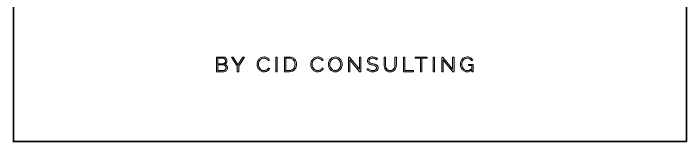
# Model space of a CAD drawing. Header units: centimetres. Extents: x -8 to 123, y -18 to 6.
# Drawn here: x 42.53 to 55.5, y -10.38 to -7.92 of the extents above; entities that cross this region are included whole.
import ezdxf

# ---------------------------------------------------------------- set-up
doc = ezdxf.new("R2010")
doc.units = ezdxf.units.CM
doc.header["$MEASUREMENT"] = 0
doc.layers.add('Layer 1', color=7, linetype='Continuous', lineweight=0)

# ---------------------------------------------------------------- blocks, each defined once
blk = doc.blocks.new('Block_16')
at = {"layer": 'Layer 1', "true_color": 0x000000, "transparency": 33554687}
h = blk.add_hatch(color=18, dxfattribs=at)
h.dxf.hatch_style = 2
edge = h.paths.add_edge_path()
edge.add_spline(control_points=[(46.628, -8.962), (46.628, -8.955), (46.627, -8.948), (46.625, -8.942), (46.622, -8.935), (46.619, -8.929), (46.614, -8.924), (46.61, -8.919), (46.605, -8.915), (46.599, -8.912), (46.593, -8.909), (46.586, -8.908), (46.579, -8.908), (46.579, -8.908), (46.471, -8.908), (46.471, -8.908), (46.471, -8.908), (46.471, -9.015), (46.471, -9.015), (46.471, -9.015), (46.577, -9.015), (46.577, -9.015), (46.584, -9.015), (46.591, -9.014), (46.597, -9.011), (46.603, -9.008), (46.609, -9.004), (46.613, -8.999), (46.618, -8.994), (46.621, -8.988), (46.624, -8.982), (46.627, -8.975), (46.628, -8.969), (46.628, -8.962)], knot_values=[0, 0, 0, 0, 1, 1, 1, 2, 2, 2, 3, 3, 3, 4, 4, 4, 5, 5, 5, 6, 6, 6, 7, 7, 7, 8, 8, 8, 9, 9, 9, 10, 10, 10, 11, 11, 11, 11], degree=3, periodic=0)
edge = h.paths.add_edge_path()
edge.add_spline(control_points=[(46.471, -8.78), (46.471, -8.78), (46.471, -8.885), (46.471, -8.885), (46.471, -8.885), (46.568, -8.885), (46.568, -8.885), (46.575, -8.885), (46.582, -8.884), (46.588, -8.881), (46.594, -8.878), (46.599, -8.874), (46.603, -8.869), (46.608, -8.864), (46.611, -8.859), (46.613, -8.852), (46.616, -8.846), (46.617, -8.84), (46.617, -8.833), (46.617, -8.826), (46.616, -8.819), (46.614, -8.812), (46.611, -8.806), (46.608, -8.8), (46.604, -8.796), (46.6, -8.791), (46.595, -8.787), (46.589, -8.785), (46.583, -8.782), (46.577, -8.78), (46.571, -8.78), (46.571, -8.78), (46.471, -8.78), (46.471, -8.78)], knot_values=[0, 0, 0, 0, 1, 1, 1, 2, 2, 2, 3, 3, 3, 4, 4, 4, 5, 5, 5, 6, 6, 6, 7, 7, 7, 8, 8, 8, 9, 9, 9, 10, 10, 10, 11, 11, 11, 11], degree=3, periodic=0)
edge = h.paths.add_edge_path()
edge.add_spline(control_points=[(46.656, -8.966), (46.656, -8.977), (46.654, -8.987), (46.65, -8.996), (46.645, -9.005), (46.64, -9.012), (46.633, -9.019), (46.625, -9.026), (46.617, -9.031), (46.607, -9.034), (46.598, -9.038), (46.588, -9.04), (46.577, -9.04), (46.577, -9.04), (46.443, -9.04), (46.443, -9.04), (46.443, -9.04), (46.443, -8.756), (46.443, -8.756), (46.443, -8.756), (46.579, -8.756), (46.579, -8.756), (46.589, -8.756), (46.598, -8.758), (46.606, -8.762), (46.614, -8.767), (46.621, -8.772), (46.627, -8.779), (46.632, -8.786), (46.636, -8.794), (46.64, -8.802), (46.643, -8.811), (46.644, -8.82), (46.644, -8.828), (46.644, -8.843), (46.641, -8.856), (46.633, -8.868), (46.626, -8.88), (46.616, -8.888), (46.603, -8.894), (46.62, -8.899), (46.632, -8.908), (46.642, -8.921), (46.651, -8.934), (46.656, -8.949), (46.656, -8.966)], knot_values=[0, 0, 0, 0, 1, 1, 1, 2, 2, 2, 3, 3, 3, 4, 4, 4, 5, 5, 5, 6, 6, 6, 7, 7, 7, 8, 8, 8, 9, 9, 9, 10, 10, 10, 11, 11, 11, 12, 12, 12, 13, 13, 13, 14, 14, 14, 15, 15, 15, 15], degree=3, periodic=0)
h = blk.add_hatch(color=18, dxfattribs=at)
h.dxf.hatch_style = 2
edge = h.paths.add_edge_path()
edge.add_spline(control_points=[(46.764, -8.756), (46.764, -8.756), (46.857, -8.909), (46.857, -8.909), (46.857, -8.909), (46.95, -8.756), (46.95, -8.756), (46.95, -8.756), (46.981, -8.756), (46.981, -8.756), (46.981, -8.756), (46.871, -8.934), (46.871, -8.934), (46.871, -8.934), (46.871, -9.04), (46.871, -9.04), (46.871, -9.04), (46.843, -9.04), (46.843, -9.04), (46.843, -9.04), (46.843, -8.933), (46.843, -8.933), (46.843, -8.933), (46.734, -8.756), (46.734, -8.756), (46.734, -8.756), (46.764, -8.756), (46.764, -8.756)], knot_values=[0, 0, 0, 0, 1, 1, 1, 2, 2, 2, 3, 3, 3, 4, 4, 4, 5, 5, 5, 6, 6, 6, 7, 7, 7, 8, 8, 8, 9, 9, 9, 9], degree=3, periodic=0)
h = blk.add_hatch(color=18, dxfattribs=at)
h.dxf.hatch_style = 2
edge = h.paths.add_edge_path()
edge.add_spline(control_points=[(47.224, -8.896), (47.224, -8.879), (47.227, -8.862), (47.233, -8.845), (47.239, -8.828), (47.248, -8.813), (47.259, -8.8), (47.271, -8.786), (47.285, -8.775), (47.301, -8.767), (47.318, -8.759), (47.337, -8.754), (47.359, -8.754), (47.384, -8.754), (47.405, -8.76), (47.423, -8.772), (47.441, -8.783), (47.454, -8.798), (47.463, -8.816), (47.463, -8.816), (47.441, -8.83), (47.441, -8.83), (47.436, -8.821), (47.431, -8.813), (47.424, -8.806), (47.418, -8.8), (47.411, -8.795), (47.404, -8.791), (47.396, -8.787), (47.389, -8.784), (47.381, -8.782), (47.373, -8.78), (47.365, -8.78), (47.357, -8.78), (47.34, -8.78), (47.325, -8.783), (47.312, -8.79), (47.299, -8.797), (47.288, -8.806), (47.279, -8.817), (47.27, -8.828), (47.263, -8.841), (47.259, -8.855), (47.254, -8.869), (47.252, -8.883), (47.252, -8.897), (47.252, -8.913), (47.255, -8.928), (47.26, -8.943), (47.266, -8.957), (47.273, -8.97), (47.283, -8.981), (47.292, -8.992), (47.303, -9.001), (47.316, -9.007), (47.329, -9.014), (47.343, -9.017), (47.358, -9.017), (47.366, -9.017), (47.374, -9.016), (47.383, -9.014), (47.391, -9.012), (47.399, -9.009), (47.407, -9.004), (47.415, -9), (47.422, -8.994), (47.429, -8.988), (47.436, -8.981), (47.441, -8.973), (47.446, -8.964), (47.446, -8.964), (47.469, -8.976), (47.469, -8.976), (47.464, -8.987), (47.458, -8.996), (47.45, -9.004), (47.441, -9.012), (47.432, -9.019), (47.422, -9.025), (47.412, -9.03), (47.401, -9.035), (47.39, -9.038), (47.379, -9.041), (47.367, -9.042), (47.357, -9.042), (47.337, -9.042), (47.319, -9.038), (47.303, -9.029), (47.287, -9.021), (47.273, -9.01), (47.261, -8.996), (47.249, -8.982), (47.24, -8.967), (47.234, -8.949), (47.227, -8.932), (47.224, -8.914), (47.224, -8.896)], knot_values=[0, 0, 0, 0, 1, 1, 1, 2, 2, 2, 3, 3, 3, 4, 4, 4, 5, 5, 5, 6, 6, 6, 7, 7, 7, 8, 8, 8, 9, 9, 9, 10, 10, 10, 11, 11, 11, 12, 12, 12, 13, 13, 13, 14, 14, 14, 15, 15, 15, 16, 16, 16, 17, 17, 17, 18, 18, 18, 19, 19, 19, 20, 20, 20, 21, 21, 21, 22, 22, 22, 23, 23, 23, 24, 24, 24, 25, 25, 25, 26, 26, 26, 27, 27, 27, 28, 28, 28, 29, 29, 29, 30, 30, 30, 31, 31, 31, 32, 32, 32, 32], degree=3, periodic=0)
h = blk.add_hatch(color=18, dxfattribs=at)
h.dxf.hatch_style = 2
edge = h.paths.add_edge_path()
edge.add_spline(control_points=[(47.585, -9.04), (47.585, -9.04), (47.585, -8.756), (47.585, -8.756), (47.585, -8.756), (47.613, -8.756), (47.613, -8.756), (47.613, -8.756), (47.613, -9.04), (47.613, -9.04), (47.613, -9.04), (47.585, -9.04), (47.585, -9.04)], knot_values=[0, 0, 0, 0, 1, 1, 1, 2, 2, 2, 3, 3, 3, 4, 4, 4, 4], degree=3, periodic=0)
h = blk.add_hatch(color=18, dxfattribs=at)
h.dxf.hatch_style = 2
edge = h.paths.add_edge_path()
edge.add_spline(control_points=[(47.956, -8.897), (47.956, -8.88), (47.954, -8.865), (47.949, -8.85), (47.944, -8.836), (47.937, -8.824), (47.928, -8.814), (47.919, -8.803), (47.908, -8.795), (47.895, -8.789), (47.881, -8.784), (47.866, -8.781), (47.849, -8.781), (47.849, -8.781), (47.78, -8.781), (47.78, -8.781), (47.78, -8.781), (47.78, -9.015), (47.78, -9.015), (47.78, -9.015), (47.849, -9.015), (47.849, -9.015), (47.866, -9.015), (47.882, -9.012), (47.895, -9.006), (47.909, -9), (47.92, -8.992), (47.929, -8.981), (47.938, -8.971), (47.945, -8.958), (47.949, -8.944), (47.954, -8.93), (47.956, -8.914), (47.956, -8.897)], knot_values=[0, 0, 0, 0, 1, 1, 1, 2, 2, 2, 3, 3, 3, 4, 4, 4, 5, 5, 5, 6, 6, 6, 7, 7, 7, 8, 8, 8, 9, 9, 9, 10, 10, 10, 11, 11, 11, 11], degree=3, periodic=0)
edge = h.paths.add_edge_path()
edge.add_spline(control_points=[(47.753, -9.04), (47.753, -9.04), (47.753, -8.756), (47.753, -8.756), (47.753, -8.756), (47.849, -8.756), (47.849, -8.756), (47.871, -8.756), (47.891, -8.76), (47.908, -8.767), (47.925, -8.775), (47.939, -8.785), (47.951, -8.798), (47.962, -8.81), (47.97, -8.825), (47.976, -8.842), (47.982, -8.86), (47.984, -8.878), (47.984, -8.897), (47.984, -8.919), (47.981, -8.938), (47.975, -8.956), (47.968, -8.973), (47.959, -8.988), (47.948, -9.001), (47.936, -9.013), (47.922, -9.023), (47.905, -9.029), (47.888, -9.036), (47.869, -9.04), (47.849, -9.04), (47.849, -9.04), (47.753, -9.04), (47.753, -9.04)], knot_values=[0, 0, 0, 0, 1, 1, 1, 2, 2, 2, 3, 3, 3, 4, 4, 4, 5, 5, 5, 6, 6, 6, 7, 7, 7, 8, 8, 8, 9, 9, 9, 10, 10, 10, 11, 11, 11, 11], degree=3, periodic=0)
h = blk.add_hatch(color=18, dxfattribs=at)
h.dxf.hatch_style = 2
edge = h.paths.add_edge_path()
edge.add_spline(control_points=[(48.259, -8.896), (48.259, -8.879), (48.262, -8.862), (48.268, -8.845), (48.274, -8.828), (48.283, -8.813), (48.294, -8.8), (48.306, -8.786), (48.32, -8.775), (48.337, -8.767), (48.353, -8.759), (48.372, -8.754), (48.394, -8.754), (48.419, -8.754), (48.441, -8.76), (48.458, -8.772), (48.476, -8.783), (48.49, -8.798), (48.498, -8.816), (48.498, -8.816), (48.476, -8.83), (48.476, -8.83), (48.472, -8.821), (48.466, -8.813), (48.46, -8.806), (48.453, -8.8), (48.446, -8.795), (48.439, -8.791), (48.431, -8.787), (48.424, -8.784), (48.416, -8.782), (48.408, -8.78), (48.4, -8.78), (48.392, -8.78), (48.375, -8.78), (48.36, -8.783), (48.347, -8.79), (48.334, -8.797), (48.323, -8.806), (48.314, -8.817), (48.305, -8.828), (48.298, -8.841), (48.294, -8.855), (48.289, -8.869), (48.287, -8.883), (48.287, -8.897), (48.287, -8.913), (48.29, -8.928), (48.295, -8.943), (48.301, -8.957), (48.308, -8.97), (48.318, -8.981), (48.327, -8.992), (48.338, -9.001), (48.351, -9.007), (48.364, -9.014), (48.378, -9.017), (48.393, -9.017), (48.401, -9.017), (48.41, -9.016), (48.418, -9.014), (48.426, -9.012), (48.434, -9.009), (48.442, -9.004), (48.45, -9), (48.457, -8.994), (48.464, -8.988), (48.471, -8.981), (48.476, -8.973), (48.481, -8.964), (48.481, -8.964), (48.504, -8.976), (48.504, -8.976), (48.499, -8.987), (48.493, -8.996), (48.485, -9.004), (48.477, -9.012), (48.467, -9.019), (48.457, -9.025), (48.447, -9.03), (48.436, -9.035), (48.425, -9.038), (48.414, -9.041), (48.403, -9.042), (48.392, -9.042), (48.372, -9.042), (48.354, -9.038), (48.338, -9.029), (48.322, -9.021), (48.308, -9.01), (48.296, -8.996), (48.285, -8.982), (48.275, -8.967), (48.269, -8.949), (48.262, -8.932), (48.259, -8.914), (48.259, -8.896)], knot_values=[0, 0, 0, 0, 1, 1, 1, 2, 2, 2, 3, 3, 3, 4, 4, 4, 5, 5, 5, 6, 6, 6, 7, 7, 7, 8, 8, 8, 9, 9, 9, 10, 10, 10, 11, 11, 11, 12, 12, 12, 13, 13, 13, 14, 14, 14, 15, 15, 15, 16, 16, 16, 17, 17, 17, 18, 18, 18, 19, 19, 19, 20, 20, 20, 21, 21, 21, 22, 22, 22, 23, 23, 23, 24, 24, 24, 25, 25, 25, 26, 26, 26, 27, 27, 27, 28, 28, 28, 29, 29, 29, 30, 30, 30, 31, 31, 31, 32, 32, 32, 32], degree=3, periodic=0)
h = blk.add_hatch(color=18, dxfattribs=at)
h.dxf.hatch_style = 2
edge = h.paths.add_edge_path()
edge.add_spline(control_points=[(48.627, -8.898), (48.627, -8.913), (48.63, -8.928), (48.635, -8.942), (48.64, -8.957), (48.647, -8.969), (48.657, -8.98), (48.666, -8.991), (48.677, -9), (48.69, -9.007), (48.702, -9.013), (48.717, -9.016), (48.732, -9.016), (48.748, -9.016), (48.763, -9.013), (48.776, -9.006), (48.789, -8.999), (48.8, -8.99), (48.809, -8.979), (48.818, -8.968), (48.825, -8.955), (48.83, -8.941), (48.835, -8.927), (48.837, -8.912), (48.837, -8.898), (48.837, -8.882), (48.835, -8.868), (48.83, -8.853), (48.825, -8.839), (48.817, -8.826), (48.808, -8.816), (48.799, -8.805), (48.788, -8.796), (48.775, -8.789), (48.762, -8.783), (48.748, -8.78), (48.732, -8.78), (48.716, -8.78), (48.702, -8.783), (48.689, -8.79), (48.676, -8.797), (48.665, -8.806), (48.656, -8.817), (48.647, -8.828), (48.64, -8.841), (48.635, -8.855), (48.63, -8.869), (48.627, -8.883), (48.627, -8.898)], knot_values=[0, 0, 0, 0, 1, 1, 1, 2, 2, 2, 3, 3, 3, 4, 4, 4, 5, 5, 5, 6, 6, 6, 7, 7, 7, 8, 8, 8, 9, 9, 9, 10, 10, 10, 11, 11, 11, 12, 12, 12, 13, 13, 13, 14, 14, 14, 15, 15, 15, 16, 16, 16, 16], degree=3, periodic=0)
edge = h.paths.add_edge_path()
edge.add_spline(control_points=[(48.732, -9.042), (48.713, -9.042), (48.695, -9.038), (48.678, -9.029), (48.662, -9.021), (48.648, -9.01), (48.636, -8.997), (48.624, -8.984), (48.615, -8.968), (48.609, -8.951), (48.603, -8.934), (48.599, -8.916), (48.599, -8.898), (48.599, -8.879), (48.603, -8.861), (48.61, -8.843), (48.616, -8.826), (48.626, -8.811), (48.638, -8.798), (48.65, -8.784), (48.664, -8.774), (48.68, -8.766), (48.696, -8.758), (48.714, -8.754), (48.733, -8.754), (48.753, -8.754), (48.771, -8.758), (48.787, -8.767), (48.803, -8.775), (48.817, -8.786), (48.829, -8.8), (48.84, -8.813), (48.849, -8.829), (48.856, -8.846), (48.862, -8.863), (48.865, -8.88), (48.865, -8.898), (48.865, -8.917), (48.862, -8.935), (48.855, -8.953), (48.848, -8.97), (48.839, -8.985), (48.827, -8.998), (48.815, -9.011), (48.801, -9.022), (48.785, -9.03), (48.769, -9.038), (48.751, -9.042), (48.732, -9.042)], knot_values=[0, 0, 0, 0, 1, 1, 1, 2, 2, 2, 3, 3, 3, 4, 4, 4, 5, 5, 5, 6, 6, 6, 7, 7, 7, 8, 8, 8, 9, 9, 9, 10, 10, 10, 11, 11, 11, 12, 12, 12, 13, 13, 13, 14, 14, 14, 15, 15, 15, 16, 16, 16, 16], degree=3, periodic=0)
h = blk.add_hatch(color=18, dxfattribs=at)
h.dxf.hatch_style = 2
edge = h.paths.add_edge_path()
edge.add_spline(control_points=[(49.015, -8.808), (49.015, -8.808), (49.015, -9.04), (49.015, -9.04), (49.015, -9.04), (48.987, -9.04), (48.987, -9.04), (48.987, -9.04), (48.987, -8.756), (48.987, -8.756), (48.987, -8.756), (49.009, -8.756), (49.009, -8.756), (49.009, -8.756), (49.197, -8.992), (49.197, -8.992), (49.197, -8.992), (49.197, -8.756), (49.197, -8.756), (49.197, -8.756), (49.224, -8.756), (49.224, -8.756), (49.224, -8.756), (49.224, -9.04), (49.224, -9.04), (49.224, -9.04), (49.2, -9.04), (49.2, -9.04), (49.2, -9.04), (49.015, -8.808), (49.015, -8.808)], knot_values=[0, 0, 0, 0, 1, 1, 1, 2, 2, 2, 3, 3, 3, 4, 4, 4, 5, 5, 5, 6, 6, 6, 7, 7, 7, 8, 8, 8, 9, 9, 9, 10, 10, 10, 10], degree=3, periodic=0)
h = blk.add_hatch(color=18, dxfattribs=at)
h.dxf.hatch_style = 2
edge = h.paths.add_edge_path()
edge.add_spline(control_points=[(49.53, -8.809), (49.522, -8.8), (49.512, -8.793), (49.498, -8.787), (49.485, -8.782), (49.47, -8.779), (49.453, -8.779), (49.428, -8.779), (49.409, -8.784), (49.398, -8.793), (49.386, -8.802), (49.381, -8.815), (49.381, -8.832), (49.381, -8.84), (49.382, -8.847), (49.385, -8.852), (49.388, -8.858), (49.393, -8.863), (49.4, -8.867), (49.406, -8.871), (49.414, -8.874), (49.424, -8.877), (49.434, -8.88), (49.446, -8.883), (49.46, -8.886), (49.475, -8.889), (49.488, -8.893), (49.5, -8.896), (49.512, -8.9), (49.523, -8.905), (49.531, -8.911), (49.54, -8.917), (49.546, -8.925), (49.551, -8.933), (49.555, -8.942), (49.558, -8.953), (49.558, -8.965), (49.558, -8.978), (49.555, -8.99), (49.55, -8.999), (49.545, -9.009), (49.538, -9.017), (49.529, -9.023), (49.52, -9.03), (49.509, -9.034), (49.496, -9.037), (49.484, -9.04), (49.47, -9.042), (49.456, -9.042), (49.411, -9.042), (49.373, -9.028), (49.342, -9.001), (49.342, -9.001), (49.355, -8.978), (49.355, -8.978), (49.366, -8.989), (49.38, -8.998), (49.397, -9.006), (49.415, -9.013), (49.435, -9.017), (49.456, -9.017), (49.479, -9.017), (49.496, -9.013), (49.509, -9.005), (49.522, -8.997), (49.528, -8.985), (49.528, -8.968), (49.528, -8.959), (49.527, -8.952), (49.523, -8.946), (49.519, -8.94), (49.514, -8.935), (49.507, -8.93), (49.5, -8.926), (49.491, -8.922), (49.48, -8.919), (49.469, -8.916), (49.457, -8.913), (49.443, -8.909), (49.428, -8.906), (49.415, -8.902), (49.403, -8.899), (49.392, -8.895), (49.383, -8.89), (49.375, -8.885), (49.368, -8.879), (49.362, -8.872), (49.358, -8.864), (49.354, -8.857), (49.352, -8.847), (49.352, -8.835), (49.352, -8.822), (49.355, -8.811), (49.36, -8.801), (49.365, -8.79), (49.372, -8.782), (49.38, -8.775), (49.389, -8.768), (49.4, -8.763), (49.412, -8.759), (49.425, -8.756), (49.438, -8.754), (49.453, -8.754), (49.472, -8.754), (49.489, -8.757), (49.503, -8.763), (49.518, -8.768), (49.532, -8.776), (49.544, -8.787), (49.544, -8.787), (49.53, -8.809), (49.53, -8.809)], knot_values=[0, 0, 0, 0, 1, 1, 1, 2, 2, 2, 3, 3, 3, 4, 4, 4, 5, 5, 5, 6, 6, 6, 7, 7, 7, 8, 8, 8, 9, 9, 9, 10, 10, 10, 11, 11, 11, 12, 12, 12, 13, 13, 13, 14, 14, 14, 15, 15, 15, 16, 16, 16, 17, 17, 17, 18, 18, 18, 19, 19, 19, 20, 20, 20, 21, 21, 21, 22, 22, 22, 23, 23, 23, 24, 24, 24, 25, 25, 25, 26, 26, 26, 27, 27, 27, 28, 28, 28, 29, 29, 29, 30, 30, 30, 31, 31, 31, 32, 32, 32, 33, 33, 33, 34, 34, 34, 35, 35, 35, 36, 36, 36, 37, 37, 37, 37], degree=3, periodic=0)
h = blk.add_hatch(color=18, dxfattribs=at)
h.dxf.hatch_style = 2
edge = h.paths.add_edge_path()
edge.add_spline(control_points=[(49.791, -9.016), (49.809, -9.016), (49.823, -9.013), (49.835, -9.006), (49.847, -8.999), (49.857, -8.991), (49.864, -8.979), (49.871, -8.968), (49.876, -8.956), (49.878, -8.942), (49.881, -8.928), (49.883, -8.913), (49.883, -8.899), (49.883, -8.899), (49.883, -8.756), (49.883, -8.756), (49.883, -8.756), (49.911, -8.756), (49.911, -8.756), (49.911, -8.756), (49.911, -8.899), (49.911, -8.899), (49.911, -8.918), (49.908, -8.936), (49.904, -8.954), (49.9, -8.971), (49.893, -8.986), (49.884, -8.999), (49.874, -9.012), (49.862, -9.022), (49.847, -9.03), (49.832, -9.038), (49.813, -9.042), (49.791, -9.042), (49.769, -9.042), (49.75, -9.038), (49.734, -9.029), (49.719, -9.021), (49.707, -9.011), (49.698, -8.997), (49.688, -8.984), (49.682, -8.969), (49.678, -8.952), (49.674, -8.935), (49.672, -8.917), (49.672, -8.899), (49.672, -8.899), (49.672, -8.756), (49.672, -8.756), (49.672, -8.756), (49.699, -8.756), (49.699, -8.756), (49.699, -8.756), (49.699, -8.899), (49.699, -8.899), (49.699, -8.914), (49.701, -8.928), (49.704, -8.943), (49.707, -8.957), (49.712, -8.969), (49.719, -8.98), (49.726, -8.991), (49.735, -9), (49.747, -9.006), (49.759, -9.013), (49.773, -9.016), (49.791, -9.016)], knot_values=[0, 0, 0, 0, 1, 1, 1, 2, 2, 2, 3, 3, 3, 4, 4, 4, 5, 5, 5, 6, 6, 6, 7, 7, 7, 8, 8, 8, 9, 9, 9, 10, 10, 10, 11, 11, 11, 12, 12, 12, 13, 13, 13, 14, 14, 14, 15, 15, 15, 16, 16, 16, 17, 17, 17, 18, 18, 18, 19, 19, 19, 20, 20, 20, 21, 21, 21, 22, 22, 22, 22], degree=3, periodic=0)
h = blk.add_hatch(color=18, dxfattribs=at)
h.dxf.hatch_style = 2
edge = h.paths.add_edge_path()
edge.add_spline(control_points=[(50.046, -9.04), (50.046, -9.04), (50.046, -8.756), (50.046, -8.756), (50.046, -8.756), (50.073, -8.756), (50.073, -8.756), (50.073, -8.756), (50.073, -9.015), (50.073, -9.015), (50.073, -9.015), (50.237, -9.015), (50.237, -9.015), (50.237, -9.015), (50.237, -9.04), (50.237, -9.04), (50.237, -9.04), (50.046, -9.04), (50.046, -9.04)], knot_values=[0, 0, 0, 0, 1, 1, 1, 2, 2, 2, 3, 3, 3, 4, 4, 4, 5, 5, 5, 6, 6, 6, 6], degree=3, periodic=0)
h = blk.add_hatch(color=18, dxfattribs=at)
h.dxf.hatch_style = 2
edge = h.paths.add_edge_path()
edge.add_spline(control_points=[(50.505, -8.781), (50.505, -8.781), (50.404, -8.781), (50.404, -8.781), (50.404, -8.781), (50.404, -9.04), (50.404, -9.04), (50.404, -9.04), (50.376, -9.04), (50.376, -9.04), (50.376, -9.04), (50.376, -8.781), (50.376, -8.781), (50.376, -8.781), (50.275, -8.781), (50.275, -8.781), (50.275, -8.781), (50.275, -8.756), (50.275, -8.756), (50.275, -8.756), (50.505, -8.756), (50.505, -8.756), (50.505, -8.756), (50.505, -8.781), (50.505, -8.781)], knot_values=[0, 0, 0, 0, 1, 1, 1, 2, 2, 2, 3, 3, 3, 4, 4, 4, 5, 5, 5, 6, 6, 6, 7, 7, 7, 8, 8, 8, 8], degree=3, periodic=0)
h = blk.add_hatch(color=18, dxfattribs=at)
h.dxf.hatch_style = 2
edge = h.paths.add_edge_path()
edge.add_spline(control_points=[(50.617, -9.04), (50.617, -9.04), (50.617, -8.756), (50.617, -8.756), (50.617, -8.756), (50.644, -8.756), (50.644, -8.756), (50.644, -8.756), (50.644, -9.04), (50.644, -9.04), (50.644, -9.04), (50.617, -9.04), (50.617, -9.04)], knot_values=[0, 0, 0, 0, 1, 1, 1, 2, 2, 2, 3, 3, 3, 4, 4, 4, 4], degree=3, periodic=0)
h = blk.add_hatch(color=18, dxfattribs=at)
h.dxf.hatch_style = 2
edge = h.paths.add_edge_path()
edge.add_spline(control_points=[(50.812, -8.808), (50.812, -8.808), (50.812, -9.04), (50.812, -9.04), (50.812, -9.04), (50.784, -9.04), (50.784, -9.04), (50.784, -9.04), (50.784, -8.756), (50.784, -8.756), (50.784, -8.756), (50.806, -8.756), (50.806, -8.756), (50.806, -8.756), (50.993, -8.992), (50.993, -8.992), (50.993, -8.992), (50.993, -8.756), (50.993, -8.756), (50.993, -8.756), (51.021, -8.756), (51.021, -8.756), (51.021, -8.756), (51.021, -9.04), (51.021, -9.04), (51.021, -9.04), (50.997, -9.04), (50.997, -9.04), (50.997, -9.04), (50.812, -8.808), (50.812, -8.808)], knot_values=[0, 0, 0, 0, 1, 1, 1, 2, 2, 2, 3, 3, 3, 4, 4, 4, 5, 5, 5, 6, 6, 6, 7, 7, 7, 8, 8, 8, 9, 9, 9, 10, 10, 10, 10], degree=3, periodic=0)
h = blk.add_hatch(color=18, dxfattribs=at)
h.dxf.hatch_style = 2
edge = h.paths.add_edge_path()
edge.add_spline(control_points=[(51.366, -8.998), (51.34, -9.027), (51.309, -9.042), (51.275, -9.042), (51.256, -9.042), (51.238, -9.037), (51.222, -9.029), (51.206, -9.021), (51.192, -9.01), (51.18, -8.996), (51.169, -8.983), (51.159, -8.967), (51.153, -8.95), (51.146, -8.933), (51.143, -8.916), (51.143, -8.897), (51.143, -8.879), (51.146, -8.86), (51.152, -8.843), (51.159, -8.826), (51.168, -8.811), (51.18, -8.797), (51.191, -8.784), (51.205, -8.774), (51.221, -8.766), (51.237, -8.758), (51.255, -8.754), (51.274, -8.754), (51.288, -8.754), (51.3, -8.756), (51.311, -8.759), (51.323, -8.762), (51.333, -8.766), (51.342, -8.771), (51.351, -8.777), (51.358, -8.783), (51.365, -8.791), (51.372, -8.799), (51.377, -8.807), (51.382, -8.816), (51.382, -8.816), (51.36, -8.83), (51.36, -8.83), (51.351, -8.813), (51.339, -8.8), (51.324, -8.792), (51.309, -8.783), (51.292, -8.779), (51.273, -8.779), (51.258, -8.779), (51.243, -8.783), (51.231, -8.789), (51.218, -8.796), (51.207, -8.805), (51.198, -8.816), (51.189, -8.827), (51.183, -8.839), (51.178, -8.854), (51.173, -8.868), (51.171, -8.883), (51.171, -8.898), (51.171, -8.914), (51.173, -8.929), (51.179, -8.943), (51.184, -8.958), (51.192, -8.97), (51.201, -8.981), (51.211, -8.992), (51.222, -9), (51.235, -9.007), (51.248, -9.013), (51.262, -9.016), (51.277, -9.016), (51.293, -9.016), (51.309, -9.013), (51.324, -9.005), (51.338, -8.997), (51.352, -8.986), (51.366, -8.969), (51.366, -8.969), (51.366, -8.922), (51.366, -8.922), (51.366, -8.922), (51.303, -8.922), (51.303, -8.922), (51.303, -8.922), (51.303, -8.9), (51.303, -8.9), (51.303, -8.9), (51.39, -8.9), (51.39, -8.9), (51.39, -8.9), (51.39, -9.04), (51.39, -9.04), (51.39, -9.04), (51.366, -9.04), (51.366, -9.04), (51.366, -9.04), (51.366, -8.998), (51.366, -8.998)], knot_values=[0, 0, 0, 0, 1, 1, 1, 2, 2, 2, 3, 3, 3, 4, 4, 4, 5, 5, 5, 6, 6, 6, 7, 7, 7, 8, 8, 8, 9, 9, 9, 10, 10, 10, 11, 11, 11, 12, 12, 12, 13, 13, 13, 14, 14, 14, 15, 15, 15, 16, 16, 16, 17, 17, 17, 18, 18, 18, 19, 19, 19, 20, 20, 20, 21, 21, 21, 22, 22, 22, 23, 23, 23, 24, 24, 24, 25, 25, 25, 26, 26, 26, 27, 27, 27, 28, 28, 28, 29, 29, 29, 30, 30, 30, 31, 31, 31, 32, 32, 32, 33, 33, 33, 33], degree=3, periodic=0)
at = {"layer": 'Layer 1'}
for points, knots in [([(46.656, -8.966), (46.656, -8.977), (46.654, -8.987), (46.65, -8.996), (46.645, -9.005), (46.64, -9.012), (46.633, -9.019), (46.625, -9.026), (46.617, -9.031), (46.607, -9.034), (46.598, -9.038), (46.588, -9.04), (46.577, -9.04), (46.577, -9.04), (46.443, -9.04), (46.443, -9.04), (46.443, -9.04), (46.443, -8.756), (46.443, -8.756), (46.443, -8.756), (46.579, -8.756), (46.579, -8.756), (46.589, -8.756), (46.598, -8.758), (46.606, -8.762), (46.614, -8.767), (46.621, -8.772), (46.627, -8.779), (46.632, -8.786), (46.636, -8.794), (46.64, -8.802), (46.643, -8.811), (46.644, -8.82), (46.644, -8.828), (46.644, -8.843), (46.641, -8.856), (46.633, -8.868), (46.626, -8.88), (46.616, -8.888), (46.603, -8.894), (46.62, -8.899), (46.632, -8.908), (46.642, -8.921), (46.651, -8.934), (46.656, -8.949), (46.656, -8.966)], [0, 0, 0, 0, 1, 1, 1, 2, 2, 2, 3, 3, 3, 4, 4, 4, 5, 5, 5, 6, 6, 6, 7, 7, 7, 8, 8, 8, 9, 9, 9, 10, 10, 10, 11, 11, 11, 12, 12, 12, 13, 13, 13, 14, 14, 14, 15, 15, 15, 15]), ([(46.471, -8.78), (46.471, -8.78), (46.471, -8.885), (46.471, -8.885), (46.471, -8.885), (46.568, -8.885), (46.568, -8.885), (46.575, -8.885), (46.582, -8.884), (46.588, -8.881), (46.594, -8.878), (46.599, -8.874), (46.603, -8.869), (46.608, -8.864), (46.611, -8.859), (46.613, -8.852), (46.616, -8.846), (46.617, -8.84), (46.617, -8.833), (46.617, -8.826), (46.616, -8.819), (46.614, -8.812), (46.611, -8.806), (46.608, -8.8), (46.604, -8.796), (46.6, -8.791), (46.595, -8.787), (46.589, -8.785), (46.583, -8.782), (46.577, -8.78), (46.571, -8.78), (46.571, -8.78), (46.471, -8.78), (46.471, -8.78)], [0, 0, 0, 0, 1, 1, 1, 2, 2, 2, 3, 3, 3, 4, 4, 4, 5, 5, 5, 6, 6, 6, 7, 7, 7, 8, 8, 8, 9, 9, 9, 10, 10, 10, 11, 11, 11, 11]), ([(46.764, -8.756), (46.764, -8.756), (46.857, -8.909), (46.857, -8.909), (46.857, -8.909), (46.95, -8.756), (46.95, -8.756), (46.95, -8.756), (46.981, -8.756), (46.981, -8.756), (46.981, -8.756), (46.871, -8.934), (46.871, -8.934), (46.871, -8.934), (46.871, -9.04), (46.871, -9.04), (46.871, -9.04), (46.843, -9.04), (46.843, -9.04), (46.843, -9.04), (46.843, -8.933), (46.843, -8.933), (46.843, -8.933), (46.734, -8.756), (46.734, -8.756), (46.734, -8.756), (46.764, -8.756), (46.764, -8.756)], [0, 0, 0, 0, 1, 1, 1, 2, 2, 2, 3, 3, 3, 4, 4, 4, 5, 5, 5, 6, 6, 6, 7, 7, 7, 8, 8, 8, 9, 9, 9, 9]), ([(47.224, -8.896), (47.224, -8.879), (47.227, -8.862), (47.233, -8.845), (47.239, -8.828), (47.248, -8.813), (47.259, -8.8), (47.271, -8.786), (47.285, -8.775), (47.301, -8.767), (47.318, -8.759), (47.337, -8.754), (47.359, -8.754), (47.384, -8.754), (47.405, -8.76), (47.423, -8.772), (47.441, -8.783), (47.454, -8.798), (47.463, -8.816), (47.463, -8.816), (47.441, -8.83), (47.441, -8.83), (47.436, -8.821), (47.431, -8.813), (47.424, -8.806), (47.418, -8.8), (47.411, -8.795), (47.404, -8.791), (47.396, -8.787), (47.389, -8.784), (47.381, -8.782), (47.373, -8.78), (47.365, -8.78), (47.357, -8.78), (47.34, -8.78), (47.325, -8.783), (47.312, -8.79), (47.299, -8.797), (47.288, -8.806), (47.279, -8.817), (47.27, -8.828), (47.263, -8.841), (47.259, -8.855), (47.254, -8.869), (47.252, -8.883), (47.252, -8.897), (47.252, -8.913), (47.255, -8.928), (47.26, -8.943), (47.266, -8.957), (47.273, -8.97), (47.283, -8.981), (47.292, -8.992), (47.303, -9.001), (47.316, -9.007), (47.329, -9.014), (47.343, -9.017), (47.358, -9.017), (47.366, -9.017), (47.374, -9.016), (47.383, -9.014), (47.391, -9.012), (47.399, -9.009), (47.407, -9.004), (47.415, -9), (47.422, -8.994), (47.429, -8.988), (47.436, -8.981), (47.441, -8.973), (47.446, -8.964), (47.446, -8.964), (47.469, -8.976), (47.469, -8.976), (47.464, -8.987), (47.458, -8.996), (47.45, -9.004), (47.441, -9.012), (47.432, -9.019), (47.422, -9.025), (47.412, -9.03), (47.401, -9.035), (47.39, -9.038), (47.379, -9.041), (47.367, -9.042), (47.357, -9.042), (47.337, -9.042), (47.319, -9.038), (47.303, -9.029), (47.287, -9.021), (47.273, -9.01), (47.261, -8.996), (47.249, -8.982), (47.24, -8.967), (47.234, -8.949), (47.227, -8.932), (47.224, -8.914), (47.224, -8.896)], [0, 0, 0, 0, 1, 1, 1, 2, 2, 2, 3, 3, 3, 4, 4, 4, 5, 5, 5, 6, 6, 6, 7, 7, 7, 8, 8, 8, 9, 9, 9, 10, 10, 10, 11, 11, 11, 12, 12, 12, 13, 13, 13, 14, 14, 14, 15, 15, 15, 16, 16, 16, 17, 17, 17, 18, 18, 18, 19, 19, 19, 20, 20, 20, 21, 21, 21, 22, 22, 22, 23, 23, 23, 24, 24, 24, 25, 25, 25, 26, 26, 26, 27, 27, 27, 28, 28, 28, 29, 29, 29, 30, 30, 30, 31, 31, 31, 32, 32, 32, 32]), ([(47.585, -9.04), (47.585, -9.04), (47.585, -8.756), (47.585, -8.756), (47.585, -8.756), (47.613, -8.756), (47.613, -8.756), (47.613, -8.756), (47.613, -9.04), (47.613, -9.04), (47.613, -9.04), (47.585, -9.04), (47.585, -9.04)], [0, 0, 0, 0, 1, 1, 1, 2, 2, 2, 3, 3, 3, 4, 4, 4, 4]), ([(47.753, -9.04), (47.753, -9.04), (47.753, -8.756), (47.753, -8.756), (47.753, -8.756), (47.849, -8.756), (47.849, -8.756), (47.871, -8.756), (47.891, -8.76), (47.908, -8.767), (47.925, -8.775), (47.939, -8.785), (47.951, -8.798), (47.962, -8.81), (47.97, -8.825), (47.976, -8.842), (47.982, -8.86), (47.984, -8.878), (47.984, -8.897), (47.984, -8.919), (47.981, -8.938), (47.975, -8.956), (47.968, -8.973), (47.959, -8.988), (47.948, -9.001), (47.936, -9.013), (47.922, -9.023), (47.905, -9.029), (47.888, -9.036), (47.869, -9.04), (47.849, -9.04), (47.849, -9.04), (47.753, -9.04), (47.753, -9.04)], [0, 0, 0, 0, 1, 1, 1, 2, 2, 2, 3, 3, 3, 4, 4, 4, 5, 5, 5, 6, 6, 6, 7, 7, 7, 8, 8, 8, 9, 9, 9, 10, 10, 10, 11, 11, 11, 11]), ([(47.956, -8.897), (47.956, -8.88), (47.954, -8.865), (47.949, -8.85), (47.944, -8.836), (47.937, -8.824), (47.928, -8.814), (47.919, -8.803), (47.908, -8.795), (47.895, -8.789), (47.881, -8.784), (47.866, -8.781), (47.849, -8.781), (47.849, -8.781), (47.78, -8.781), (47.78, -8.781), (47.78, -8.781), (47.78, -9.015), (47.78, -9.015), (47.78, -9.015), (47.849, -9.015), (47.849, -9.015), (47.866, -9.015), (47.882, -9.012), (47.895, -9.006), (47.909, -9), (47.92, -8.992), (47.929, -8.981), (47.938, -8.971), (47.945, -8.958), (47.949, -8.944), (47.954, -8.93), (47.956, -8.914), (47.956, -8.897)], [0, 0, 0, 0, 1, 1, 1, 2, 2, 2, 3, 3, 3, 4, 4, 4, 5, 5, 5, 6, 6, 6, 7, 7, 7, 8, 8, 8, 9, 9, 9, 10, 10, 10, 11, 11, 11, 11]), ([(48.259, -8.896), (48.259, -8.879), (48.262, -8.862), (48.268, -8.845), (48.274, -8.828), (48.283, -8.813), (48.294, -8.8), (48.306, -8.786), (48.32, -8.775), (48.337, -8.767), (48.353, -8.759), (48.372, -8.754), (48.394, -8.754), (48.419, -8.754), (48.441, -8.76), (48.458, -8.772), (48.476, -8.783), (48.49, -8.798), (48.498, -8.816), (48.498, -8.816), (48.476, -8.83), (48.476, -8.83), (48.472, -8.821), (48.466, -8.813), (48.46, -8.806), (48.453, -8.8), (48.446, -8.795), (48.439, -8.791), (48.431, -8.787), (48.424, -8.784), (48.416, -8.782), (48.408, -8.78), (48.4, -8.78), (48.392, -8.78), (48.375, -8.78), (48.36, -8.783), (48.347, -8.79), (48.334, -8.797), (48.323, -8.806), (48.314, -8.817), (48.305, -8.828), (48.298, -8.841), (48.294, -8.855), (48.289, -8.869), (48.287, -8.883), (48.287, -8.897), (48.287, -8.913), (48.29, -8.928), (48.295, -8.943), (48.301, -8.957), (48.308, -8.97), (48.318, -8.981), (48.327, -8.992), (48.338, -9.001), (48.351, -9.007), (48.364, -9.014), (48.378, -9.017), (48.393, -9.017), (48.401, -9.017), (48.41, -9.016), (48.418, -9.014), (48.426, -9.012), (48.434, -9.009), (48.442, -9.004), (48.45, -9), (48.457, -8.994), (48.464, -8.988), (48.471, -8.981), (48.476, -8.973), (48.481, -8.964), (48.481, -8.964), (48.504, -8.976), (48.504, -8.976), (48.499, -8.987), (48.493, -8.996), (48.485, -9.004), (48.477, -9.012), (48.467, -9.019), (48.457, -9.025), (48.447, -9.03), (48.436, -9.035), (48.425, -9.038), (48.414, -9.041), (48.403, -9.042), (48.392, -9.042), (48.372, -9.042), (48.354, -9.038), (48.338, -9.029), (48.322, -9.021), (48.308, -9.01), (48.296, -8.996), (48.285, -8.982), (48.275, -8.967), (48.269, -8.949), (48.262, -8.932), (48.259, -8.914), (48.259, -8.896)], [0, 0, 0, 0, 1, 1, 1, 2, 2, 2, 3, 3, 3, 4, 4, 4, 5, 5, 5, 6, 6, 6, 7, 7, 7, 8, 8, 8, 9, 9, 9, 10, 10, 10, 11, 11, 11, 12, 12, 12, 13, 13, 13, 14, 14, 14, 15, 15, 15, 16, 16, 16, 17, 17, 17, 18, 18, 18, 19, 19, 19, 20, 20, 20, 21, 21, 21, 22, 22, 22, 23, 23, 23, 24, 24, 24, 25, 25, 25, 26, 26, 26, 27, 27, 27, 28, 28, 28, 29, 29, 29, 30, 30, 30, 31, 31, 31, 32, 32, 32, 32]), ([(48.732, -9.042), (48.713, -9.042), (48.695, -9.038), (48.678, -9.029), (48.662, -9.021), (48.648, -9.01), (48.636, -8.997), (48.624, -8.984), (48.615, -8.968), (48.609, -8.951), (48.603, -8.934), (48.599, -8.916), (48.599, -8.898), (48.599, -8.879), (48.603, -8.861), (48.61, -8.843), (48.616, -8.826), (48.626, -8.811), (48.638, -8.798), (48.65, -8.784), (48.664, -8.774), (48.68, -8.766), (48.696, -8.758), (48.714, -8.754), (48.733, -8.754), (48.753, -8.754), (48.771, -8.758), (48.787, -8.767), (48.803, -8.775), (48.817, -8.786), (48.829, -8.8), (48.84, -8.813), (48.849, -8.829), (48.856, -8.846), (48.862, -8.863), (48.865, -8.88), (48.865, -8.898), (48.865, -8.917), (48.862, -8.935), (48.855, -8.953), (48.848, -8.97), (48.839, -8.985), (48.827, -8.998), (48.815, -9.011), (48.801, -9.022), (48.785, -9.03), (48.769, -9.038), (48.751, -9.042), (48.732, -9.042)], [0, 0, 0, 0, 1, 1, 1, 2, 2, 2, 3, 3, 3, 4, 4, 4, 5, 5, 5, 6, 6, 6, 7, 7, 7, 8, 8, 8, 9, 9, 9, 10, 10, 10, 11, 11, 11, 12, 12, 12, 13, 13, 13, 14, 14, 14, 15, 15, 15, 16, 16, 16, 16]), ([(48.627, -8.898), (48.627, -8.913), (48.63, -8.928), (48.635, -8.942), (48.64, -8.957), (48.647, -8.969), (48.657, -8.98), (48.666, -8.991), (48.677, -9), (48.69, -9.007), (48.702, -9.013), (48.717, -9.016), (48.732, -9.016), (48.748, -9.016), (48.763, -9.013), (48.776, -9.006), (48.789, -8.999), (48.8, -8.99), (48.809, -8.979), (48.818, -8.968), (48.825, -8.955), (48.83, -8.941), (48.835, -8.927), (48.837, -8.912), (48.837, -8.898), (48.837, -8.882), (48.835, -8.868), (48.83, -8.853), (48.825, -8.839), (48.817, -8.826), (48.808, -8.816), (48.799, -8.805), (48.788, -8.796), (48.775, -8.789), (48.762, -8.783), (48.748, -8.78), (48.732, -8.78), (48.716, -8.78), (48.702, -8.783), (48.689, -8.79), (48.676, -8.797), (48.665, -8.806), (48.656, -8.817), (48.647, -8.828), (48.64, -8.841), (48.635, -8.855), (48.63, -8.869), (48.627, -8.883), (48.627, -8.898)], [0, 0, 0, 0, 1, 1, 1, 2, 2, 2, 3, 3, 3, 4, 4, 4, 5, 5, 5, 6, 6, 6, 7, 7, 7, 8, 8, 8, 9, 9, 9, 10, 10, 10, 11, 11, 11, 12, 12, 12, 13, 13, 13, 14, 14, 14, 15, 15, 15, 16, 16, 16, 16]), ([(49.015, -8.808), (49.015, -8.808), (49.015, -9.04), (49.015, -9.04), (49.015, -9.04), (48.987, -9.04), (48.987, -9.04), (48.987, -9.04), (48.987, -8.756), (48.987, -8.756), (48.987, -8.756), (49.009, -8.756), (49.009, -8.756), (49.009, -8.756), (49.197, -8.992), (49.197, -8.992), (49.197, -8.992), (49.197, -8.756), (49.197, -8.756), (49.197, -8.756), (49.224, -8.756), (49.224, -8.756), (49.224, -8.756), (49.224, -9.04), (49.224, -9.04), (49.224, -9.04), (49.2, -9.04), (49.2, -9.04), (49.2, -9.04), (49.015, -8.808), (49.015, -8.808)], [0, 0, 0, 0, 1, 1, 1, 2, 2, 2, 3, 3, 3, 4, 4, 4, 5, 5, 5, 6, 6, 6, 7, 7, 7, 8, 8, 8, 9, 9, 9, 10, 10, 10, 10]), ([(49.53, -8.809), (49.522, -8.8), (49.512, -8.793), (49.498, -8.787), (49.485, -8.782), (49.47, -8.779), (49.453, -8.779), (49.428, -8.779), (49.409, -8.784), (49.398, -8.793), (49.386, -8.802), (49.381, -8.815), (49.381, -8.832), (49.381, -8.84), (49.382, -8.847), (49.385, -8.852), (49.388, -8.858), (49.393, -8.863), (49.4, -8.867), (49.406, -8.871), (49.414, -8.874), (49.424, -8.877), (49.434, -8.88), (49.446, -8.883), (49.46, -8.886), (49.475, -8.889), (49.488, -8.893), (49.5, -8.896), (49.512, -8.9), (49.523, -8.905), (49.531, -8.911), (49.54, -8.917), (49.546, -8.925), (49.551, -8.933), (49.555, -8.942), (49.558, -8.953), (49.558, -8.965), (49.558, -8.978), (49.555, -8.99), (49.55, -8.999), (49.545, -9.009), (49.538, -9.017), (49.529, -9.023), (49.52, -9.03), (49.509, -9.034), (49.496, -9.037), (49.484, -9.04), (49.47, -9.042), (49.456, -9.042), (49.411, -9.042), (49.373, -9.028), (49.342, -9.001), (49.342, -9.001), (49.355, -8.978), (49.355, -8.978), (49.366, -8.989), (49.38, -8.998), (49.397, -9.006), (49.415, -9.013), (49.435, -9.017), (49.456, -9.017), (49.479, -9.017), (49.496, -9.013), (49.509, -9.005), (49.522, -8.997), (49.528, -8.985), (49.528, -8.968), (49.528, -8.959), (49.527, -8.952), (49.523, -8.946), (49.519, -8.94), (49.514, -8.935), (49.507, -8.93), (49.5, -8.926), (49.491, -8.922), (49.48, -8.919), (49.469, -8.916), (49.457, -8.913), (49.443, -8.909), (49.428, -8.906), (49.415, -8.902), (49.403, -8.899), (49.392, -8.895), (49.383, -8.89), (49.375, -8.885), (49.368, -8.879), (49.362, -8.872), (49.358, -8.864), (49.354, -8.857), (49.352, -8.847), (49.352, -8.835), (49.352, -8.822), (49.355, -8.811), (49.36, -8.801), (49.365, -8.79), (49.372, -8.782), (49.38, -8.775), (49.389, -8.768), (49.4, -8.763), (49.412, -8.759), (49.425, -8.756), (49.438, -8.754), (49.453, -8.754), (49.472, -8.754), (49.489, -8.757), (49.503, -8.763), (49.518, -8.768), (49.532, -8.776), (49.544, -8.787), (49.544, -8.787), (49.53, -8.809), (49.53, -8.809)], [0, 0, 0, 0, 1, 1, 1, 2, 2, 2, 3, 3, 3, 4, 4, 4, 5, 5, 5, 6, 6, 6, 7, 7, 7, 8, 8, 8, 9, 9, 9, 10, 10, 10, 11, 11, 11, 12, 12, 12, 13, 13, 13, 14, 14, 14, 15, 15, 15, 16, 16, 16, 17, 17, 17, 18, 18, 18, 19, 19, 19, 20, 20, 20, 21, 21, 21, 22, 22, 22, 23, 23, 23, 24, 24, 24, 25, 25, 25, 26, 26, 26, 27, 27, 27, 28, 28, 28, 29, 29, 29, 30, 30, 30, 31, 31, 31, 32, 32, 32, 33, 33, 33, 34, 34, 34, 35, 35, 35, 36, 36, 36, 37, 37, 37, 37]), ([(49.791, -9.016), (49.809, -9.016), (49.823, -9.013), (49.835, -9.006), (49.847, -8.999), (49.857, -8.991), (49.864, -8.979), (49.871, -8.968), (49.876, -8.956), (49.878, -8.942), (49.881, -8.928), (49.883, -8.913), (49.883, -8.899), (49.883, -8.899), (49.883, -8.756), (49.883, -8.756), (49.883, -8.756), (49.911, -8.756), (49.911, -8.756), (49.911, -8.756), (49.911, -8.899), (49.911, -8.899), (49.911, -8.918), (49.908, -8.936), (49.904, -8.954), (49.9, -8.971), (49.893, -8.986), (49.884, -8.999), (49.874, -9.012), (49.862, -9.022), (49.847, -9.03), (49.832, -9.038), (49.813, -9.042), (49.791, -9.042), (49.769, -9.042), (49.75, -9.038), (49.734, -9.029), (49.719, -9.021), (49.707, -9.011), (49.698, -8.997), (49.688, -8.984), (49.682, -8.969), (49.678, -8.952), (49.674, -8.935), (49.672, -8.917), (49.672, -8.899), (49.672, -8.899), (49.672, -8.756), (49.672, -8.756), (49.672, -8.756), (49.699, -8.756), (49.699, -8.756), (49.699, -8.756), (49.699, -8.899), (49.699, -8.899), (49.699, -8.914), (49.701, -8.928), (49.704, -8.943), (49.707, -8.957), (49.712, -8.969), (49.719, -8.98), (49.726, -8.991), (49.735, -9), (49.747, -9.006), (49.759, -9.013), (49.773, -9.016), (49.791, -9.016)], [0, 0, 0, 0, 1, 1, 1, 2, 2, 2, 3, 3, 3, 4, 4, 4, 5, 5, 5, 6, 6, 6, 7, 7, 7, 8, 8, 8, 9, 9, 9, 10, 10, 10, 11, 11, 11, 12, 12, 12, 13, 13, 13, 14, 14, 14, 15, 15, 15, 16, 16, 16, 17, 17, 17, 18, 18, 18, 19, 19, 19, 20, 20, 20, 21, 21, 21, 22, 22, 22, 22]), ([(50.046, -9.04), (50.046, -9.04), (50.046, -8.756), (50.046, -8.756), (50.046, -8.756), (50.073, -8.756), (50.073, -8.756), (50.073, -8.756), (50.073, -9.015), (50.073, -9.015), (50.073, -9.015), (50.237, -9.015), (50.237, -9.015), (50.237, -9.015), (50.237, -9.04), (50.237, -9.04), (50.237, -9.04), (50.046, -9.04), (50.046, -9.04)], [0, 0, 0, 0, 1, 1, 1, 2, 2, 2, 3, 3, 3, 4, 4, 4, 5, 5, 5, 6, 6, 6, 6]), ([(50.505, -8.781), (50.505, -8.781), (50.404, -8.781), (50.404, -8.781), (50.404, -8.781), (50.404, -9.04), (50.404, -9.04), (50.404, -9.04), (50.376, -9.04), (50.376, -9.04), (50.376, -9.04), (50.376, -8.781), (50.376, -8.781), (50.376, -8.781), (50.275, -8.781), (50.275, -8.781), (50.275, -8.781), (50.275, -8.756), (50.275, -8.756), (50.275, -8.756), (50.505, -8.756), (50.505, -8.756), (50.505, -8.756), (50.505, -8.781), (50.505, -8.781)], [0, 0, 0, 0, 1, 1, 1, 2, 2, 2, 3, 3, 3, 4, 4, 4, 5, 5, 5, 6, 6, 6, 7, 7, 7, 8, 8, 8, 8]), ([(50.617, -9.04), (50.617, -9.04), (50.617, -8.756), (50.617, -8.756), (50.617, -8.756), (50.644, -8.756), (50.644, -8.756), (50.644, -8.756), (50.644, -9.04), (50.644, -9.04), (50.644, -9.04), (50.617, -9.04), (50.617, -9.04)], [0, 0, 0, 0, 1, 1, 1, 2, 2, 2, 3, 3, 3, 4, 4, 4, 4]), ([(50.812, -8.808), (50.812, -8.808), (50.812, -9.04), (50.812, -9.04), (50.812, -9.04), (50.784, -9.04), (50.784, -9.04), (50.784, -9.04), (50.784, -8.756), (50.784, -8.756), (50.784, -8.756), (50.806, -8.756), (50.806, -8.756), (50.806, -8.756), (50.993, -8.992), (50.993, -8.992), (50.993, -8.992), (50.993, -8.756), (50.993, -8.756), (50.993, -8.756), (51.021, -8.756), (51.021, -8.756), (51.021, -8.756), (51.021, -9.04), (51.021, -9.04), (51.021, -9.04), (50.997, -9.04), (50.997, -9.04), (50.997, -9.04), (50.812, -8.808), (50.812, -8.808)], [0, 0, 0, 0, 1, 1, 1, 2, 2, 2, 3, 3, 3, 4, 4, 4, 5, 5, 5, 6, 6, 6, 7, 7, 7, 8, 8, 8, 9, 9, 9, 10, 10, 10, 10]), ([(51.366, -8.998), (51.34, -9.027), (51.309, -9.042), (51.275, -9.042), (51.256, -9.042), (51.238, -9.037), (51.222, -9.029), (51.206, -9.021), (51.192, -9.01), (51.18, -8.996), (51.169, -8.983), (51.159, -8.967), (51.153, -8.95), (51.146, -8.933), (51.143, -8.916), (51.143, -8.897), (51.143, -8.879), (51.146, -8.86), (51.152, -8.843), (51.159, -8.826), (51.168, -8.811), (51.18, -8.797), (51.191, -8.784), (51.205, -8.774), (51.221, -8.766), (51.237, -8.758), (51.255, -8.754), (51.274, -8.754), (51.288, -8.754), (51.3, -8.756), (51.311, -8.759), (51.323, -8.762), (51.333, -8.766), (51.342, -8.771), (51.351, -8.777), (51.358, -8.783), (51.365, -8.791), (51.372, -8.799), (51.377, -8.807), (51.382, -8.816), (51.382, -8.816), (51.36, -8.83), (51.36, -8.83), (51.351, -8.813), (51.339, -8.8), (51.324, -8.792), (51.309, -8.783), (51.292, -8.779), (51.273, -8.779), (51.258, -8.779), (51.243, -8.783), (51.231, -8.789), (51.218, -8.796), (51.207, -8.805), (51.198, -8.816), (51.189, -8.827), (51.183, -8.839), (51.178, -8.854), (51.173, -8.868), (51.171, -8.883), (51.171, -8.898), (51.171, -8.914), (51.173, -8.929), (51.179, -8.943), (51.184, -8.958), (51.192, -8.97), (51.201, -8.981), (51.211, -8.992), (51.222, -9), (51.235, -9.007), (51.248, -9.013), (51.262, -9.016), (51.277, -9.016), (51.293, -9.016), (51.309, -9.013), (51.324, -9.005), (51.338, -8.997), (51.352, -8.986), (51.366, -8.969), (51.366, -8.969), (51.366, -8.922), (51.366, -8.922), (51.366, -8.922), (51.303, -8.922), (51.303, -8.922), (51.303, -8.922), (51.303, -8.9), (51.303, -8.9), (51.303, -8.9), (51.39, -8.9), (51.39, -8.9), (51.39, -8.9), (51.39, -9.04), (51.39, -9.04), (51.39, -9.04), (51.366, -9.04), (51.366, -9.04), (51.366, -9.04), (51.366, -8.998), (51.366, -8.998)], [0, 0, 0, 0, 1, 1, 1, 2, 2, 2, 3, 3, 3, 4, 4, 4, 5, 5, 5, 6, 6, 6, 7, 7, 7, 8, 8, 8, 9, 9, 9, 10, 10, 10, 11, 11, 11, 12, 12, 12, 13, 13, 13, 14, 14, 14, 15, 15, 15, 16, 16, 16, 17, 17, 17, 18, 18, 18, 19, 19, 19, 20, 20, 20, 21, 21, 21, 22, 22, 22, 23, 23, 23, 24, 24, 24, 25, 25, 25, 26, 26, 26, 27, 27, 27, 28, 28, 28, 29, 29, 29, 30, 30, 30, 31, 31, 31, 32, 32, 32, 33, 33, 33, 33]), ([(46.628, -8.962), (46.628, -8.955), (46.627, -8.948), (46.625, -8.942), (46.622, -8.935), (46.619, -8.929), (46.614, -8.924), (46.61, -8.919), (46.605, -8.915), (46.599, -8.912), (46.593, -8.909), (46.586, -8.908), (46.579, -8.908), (46.579, -8.908), (46.471, -8.908), (46.471, -8.908), (46.471, -8.908), (46.471, -9.015), (46.471, -9.015), (46.471, -9.015), (46.577, -9.015), (46.577, -9.015), (46.584, -9.015), (46.591, -9.014), (46.597, -9.011), (46.603, -9.008), (46.609, -9.004), (46.613, -8.999), (46.618, -8.994), (46.621, -8.988), (46.624, -8.982), (46.627, -8.975), (46.628, -8.969), (46.628, -8.962)], [0, 0, 0, 0, 1, 1, 1, 2, 2, 2, 3, 3, 3, 4, 4, 4, 5, 5, 5, 6, 6, 6, 7, 7, 7, 8, 8, 8, 9, 9, 9, 10, 10, 10, 11, 11, 11, 11])]:
    blk.add_open_spline(points, degree=3, knots=knots, dxfattribs=at)

msp = doc.modelspace()

# ---------------------------------------------------------------- linework, layer by layer
at = {"layer": 'Layer 1', "color": 18, "lineweight": 35, "true_color": 0x000000}
msp.add_lwpolyline([(55.503, -10.384), (42.529, -10.384), (42.529, -3.045), (55.503, -3.045)], close=True, dxfattribs=at)

# ---------------------------------------------------------------- block references
at = {"layer": 'Layer 1'}
msp.add_blockref('Block_16', (0, 0), dxfattribs=at)

doc.saveas('drawing.dxf')
